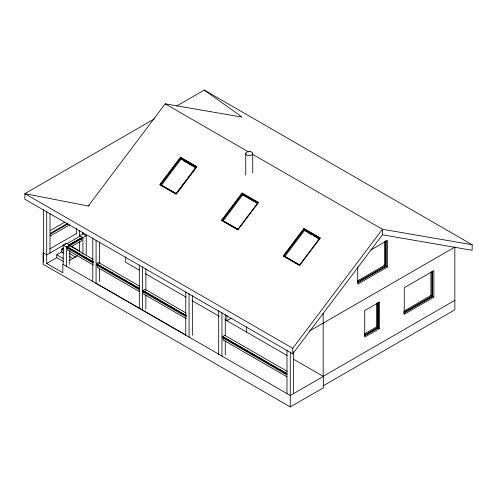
<?xml version="1.0" encoding="UTF-8"?>
<svg xmlns="http://www.w3.org/2000/svg" width="497" height="497" viewBox="0 0 497 497"><rect width="100%" height="100%" fill="white"/><g stroke="black" fill="none" stroke-linecap="round" stroke-linejoin="round"><path stroke-width="0.75" d="M93.2 263.019L66.871 247.817L66.996 246.804L69.338 245.636M98.965 263.497C99.605 261.292 95.797 263.578 96.493 264.92L139.694 289.863M186.182 316.707L142.987 291.764C142.291 290.422 146.093 288.13 145.453 290.335M224.861 335.419L222.513 336.593L222.389 337.606L286.726 374.75M80.036 236.131L67.033 243.636M176.112 193.687L196.197 167.029L180.442 157.934L160.357 184.592L176.112 193.687L196.197 167.029M237.827 229.322L222.072 220.227L242.157 193.569L257.912 202.664L237.827 229.322L222.072 220.227M299.542 264.951L283.787 255.856L303.872 229.198L319.627 238.293L299.542 264.951L283.787 255.856M253.035 154.548L382.435 229.254L382.435 234.808L292.745 353.852L24.85 199.222L24.85 193.668L88.23 205.994L165.203 103.836L242.176 117.118L204.279 90.081L176.727 105.985M180.399 157.294L159.699 184.772L176.18 194.29L196.887 166.812L180.399 157.294L196.855 166.849M222.494 220.239L242.281 193.979L242.157 193.569M284.793 256.57L304.58 230.31L319.298 238.802M292.745 353.852L292.745 348.298L382.435 229.254L472.15 244.735L472.15 250.289L382.435 234.808M257.912 202.664L242.281 193.979L243.058 194.911M319.627 238.293L303.872 229.198M154.548 118.789L24.85 193.668L292.745 348.298M88.23 205.994L89.466 205.28M50.483 230.391L64.604 222.24M50.265 233.366L67.741 223.277M50.265 234.13L67.741 224.035M50.11 236.118L69.611 224.861M49.793 248.935L76.606 233.46M63.169 245.207L66.461 243.306L69.754 245.207L66.461 247.108L63.169 245.207L63.169 264.466M66.623 243.4L46.712 254.899L43.09 252.805L43.09 264.211L290.279 406.919L323.354 387.822L323.354 376.422L293.634 359.263M46.712 211.56L46.712 263.447L56.751 257.651L56.751 254.806L61.684 251.954L61.684 249.103L63.541 248.034M69.338 245.916L82.508 238.318L82.459 237.392L69.176 244.872L69.338 246.394M69.257 244.946L82.459 237.392M69.319 245.052L82.483 237.448L69.338 245.158M86.211 235.702L82.918 233.801L79.626 235.702L82.918 237.603L86.211 235.702L86.211 254.706M71.152 246.773L81.682 240.691L81.682 238.554M69.474 260.378L77.439 255.781M231.347 318.186L226.918 320.745L226.918 315.322M370.259 250.333L387.374 240.455L387.374 267.057L357.753 284.16L357.753 266.678M357.772 280.724L384.411 265.348L384.411 241.43M357.511 282.116L385.479 265.963L385.479 241.275M357.505 282.501L385.809 266.156L385.809 241.07M357.834 282.687L386.138 266.349L386.138 240.505M309.364 331.101L454.848 247.108L454.848 309.817L323.193 385.827M364.742 333.711L376.596 326.871L379.559 328.579L379.559 301.977L364.742 310.526L364.742 337.134L379.559 328.579M403.601 311.277L430.905 295.516L433.862 297.225L433.862 270.623L404.241 287.726L404.241 314.328L433.862 297.225M364.5 335.09L377.664 327.486L377.664 302.797M404.005 312.284L431.974 296.131L431.974 271.443M364.481 335.481L377.993 327.678L377.993 302.592M403.993 312.669L432.303 296.324L432.303 271.238M364.798 335.674L378.323 327.871L378.323 302.785M403.663 313.234L432.632 296.516L432.632 271.43M454.848 300.312L323.193 376.328L323.193 313.11M323.354 376.422L290.279 395.519L62.839 264.211L62.839 272.76L46.712 263.447M160.357 184.592L176.168 193.495M204.279 90.081L472.15 244.735M165.203 103.836L248.338 151.84M383.877 265.038L387.374 267.057M303.804 228.595L320.285 238.113M195.955 167.228L180.442 157.934M195.868 167.545L181.15 159.046L161.363 185.313L162.699 186.083M257.583 203.174L242.865 194.675L223.078 220.941L226.421 222.873M183.07 160.519L187.754 163.221M189.09 163.991L195.781 167.856M243.449 195.377L254.153 201.558M255.489 202.329L256.825 203.099M306.5 231.776L303.996 229.608L284.209 255.874L284.986 256.806M307.836 232.553L311.855 234.87M313.862 236.025L315.197 236.802M316.533 237.572L317.875 238.343M164.035 186.853L165.377 187.63M166.712 188.4L168.719 189.562M170.061 190.332L174.739 193.035M227.756 223.644L232.441 226.346M233.783 227.123L237.796 229.44M285.458 256.955L287.465 258.117M288.807 258.887L290.142 259.664M291.478 260.434L293.485 261.59M294.827 262.366L299.505 265.069M139.154 270.07L125.704 262.31L125.704 256.912M145.143 273.53L186.213 297.243M192.059 300.623L219.152 316.26M224.905 319.583L287.055 355.461M71.326 246.114L80.067 251.159M69.22 245.518L93.038 259.316M98.841 262.621L139.502 286.142M145.329 289.465L185.996 312.986M224.737 335.307L287.179 371.358M66.996 246.804L93.368 261.975M96.617 263.907L139.191 288.434M143.105 290.751L186.35 315.657M222.513 336.593L286.893 373.707M93.287 262.049L66.952 246.847L93.225 262.155M96.573 263.95L139.11 288.508M186.269 315.732L143.068 290.788L186.207 315.837M222.476 336.637L286.806 373.781M96.542 264L139.713 288.993M222.439 336.686L286.75 373.881M66.878 247.009L93.2 262.261M96.499 264.112L139.694 289.105M142.993 290.95L186.182 315.943M222.395 336.792L286.726 373.993M93.368 265.019L67.691 250.196L67.691 248.059M139.185 291.472L97.319 267.299L97.319 265.162M186.344 318.695L143.807 294.137L143.807 292M286.881 376.738L223.215 339.985L223.215 337.842M61.684 249.103L63.703 250.264M69.077 253.371L75.799 257.247M61.684 251.954L63.703 253.116M69.077 256.222L73.109 258.546M56.751 254.806L63.467 258.682M56.751 257.651L63.467 261.534M96.083 283.209L185.772 334.997M181.734 159.748L180.566 158.344L160.78 184.611L161.556 185.543M430.905 272.368L430.905 295.516M376.596 303.723L376.596 326.871M293.565 351.833L293.565 393.643M290.279 352.187L290.279 406.919M286.986 350.286L286.986 393.643M252.725 153.654L252.725 172.968M246.667 326.728L246.667 332.145M245.748 153.511L245.748 175.143M225.271 314.725L225.271 335.63M225.271 341.048L225.271 354.982M221.979 312.756L221.979 356.107M218.686 310.855L218.686 354.982M192.358 295.721L192.358 335.208M189.065 293.752L189.065 337.109M185.772 291.851L185.772 335.208M145.863 268.877L145.863 289.782M145.863 295.206L145.863 309.14M142.577 266.908L142.577 310.265M139.284 265.007L139.284 308.364M99.375 242.039L99.375 262.944M99.375 268.361L99.375 281.526M96.083 240.07L96.083 283.42M92.79 238.169L92.79 281.526M82.918 232.466L82.918 234.019M82.918 237.603L82.918 253.569M79.626 230.496L79.626 235.913M79.626 241.784L79.626 251.668M76.333 228.595L76.333 234.019M69.754 250.6L69.754 264.466M66.461 247.108L66.461 266.367M50.004 213.536L50.004 253.016M43.419 209.666L43.419 262.31M242.089 192.966L221.413 220.407L237.895 229.925L258.57 202.484L242.089 192.966M303.829 228.558L283.128 256.036L299.61 265.553L320.317 238.075L303.829 228.558M250.258 151.653L249.364 151.566A3.491 2.013 0 0 0 245.791 153.25A3.491 2.013 0 0 0 248.214 155.511L249.109 155.598A3.491 2.013 0 0 0 252.681 153.915A3.491 2.013 0 0 0 250.258 151.653"/></g></svg>
